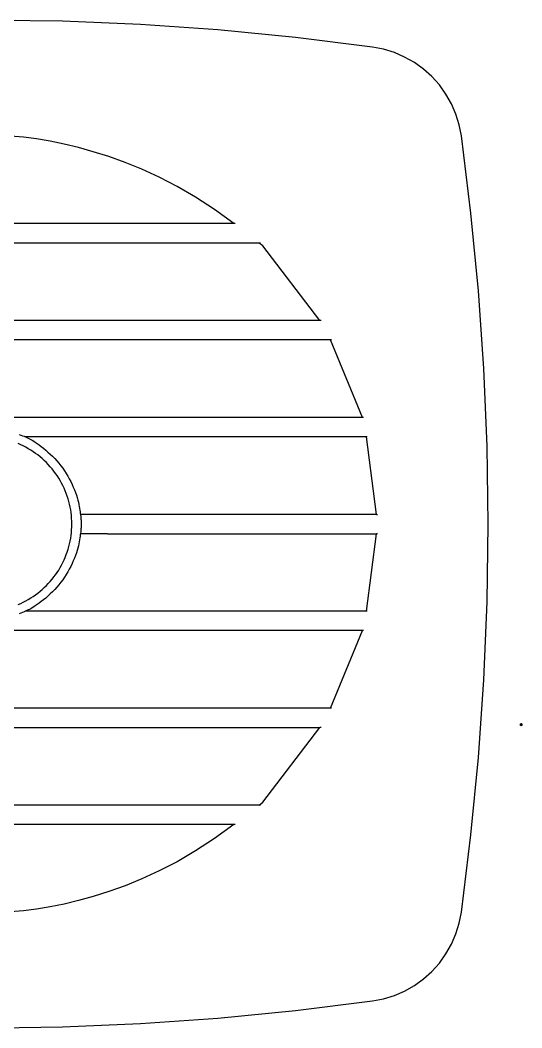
# Model space of a CAD drawing. Header units: inches. Extents: x -1841 to -80, y -100 to 1021.
# Drawn here: x -1663.33 to -1657.4, y 766.41 to 778.32 of the extents above; entities that cross this region are included whole.
import ezdxf

# ---------------------------------------------------------------- set-up
doc = ezdxf.new("R2010")
doc.units = ezdxf.units.IN
doc.header["$MEASUREMENT"] = 0
doc.linetypes.add('ACAD_ISO02W100', pattern=[15, 12, -3])
doc.layers.add('Edges', color=7, linetype='Continuous')

# ---------------------------------------------------------------- blocks, each defined once
blk = doc.blocks.new('industrial exhaust fan fr')
at = {"layer": 'Edges'}
for p, q in [((-25, 38), (25, 38)), ((-25, -12), (-25, 38)), ((-22, 16), (-23, 14)), ((-23, 14), (-23, 11)), ((-22, 9), (-23, 11)), ((-21, 17), (-22, 16)), ((-21, 9), (-22, 9)), ((-22, 9), (-22, 9)), ((-21, 9), (-22, 9)), ((-21, 17), (-6, 17)), ((-21, 9), (-21, 9)), ((-6, 9), (-21, 9)), ((-8, 9), (-21, 1)), ((-8, 9), (-21, 9)), ((-7, 8), (-20, 0)), ((-17, 30), (-15, 32)), ((-10, -3), (-7, 8)), ((-9, -4), (0, 6)), ((-6, 9), (-8, 9)), ((-6, 9), (-7, 8)), ((-6, 17), (-4, 16)), ((-6, 9), (-6, 9)), ((-6, 9), (-4, 9)), ((-6, 9), (-4, 9)), ((-6, 9), (-6, 9)), ((-4, 16), (-3, 17)), ((-4, 16), (-4, 16)), ((-4, 16), (-4, 16)), ((-4, 16), (-4, 16)), ((-4, 16), (-2, 14)), ((-4, 16), (-4, 16)), ((-4, 16), (-4, 16)), ((-4, 16), (-4, 16)), ((-4, 13), (-4, 14)), ((-4, 14), (-4, 14)), ((-4, 14), (-4, 14)), ((-4, 14), (-4, 14)), ((-4, 14), (-4, 14)), ((-4, 14), (-4, 14)), ((-4, 14), (-4, 14)), ((-4, 14), (-4, 14)), ((-4, 14), (-4, 14)), ((-4, 13), (-4, 14)), ((-4, 14), (-4, 14)), ((-4, 13), (-4, 14)), ((-4, 14), (-4, 13)), ((-4, 14), (-4, 14)), ((-4, 14), (-4, 14)), ((-4, 14), (-4, 14)), ((-4, 14), (-4, 14)), ((-4, 14), (-4, 14)), ((-4, 14), (-4, 14)), ((-4, 14), (-4, 14)), ((-4, 14), (-4, 14)), ((-4, 14), (-4, 14)), ((-4, 14), (-4, 14)), ((-4, 14), (-4, 14)), ((-4, 14), (-4, 13)), ((-4, 14), (-4, 14)), ((-4, 14), (-4, 14)), ((-4, 14), (-4, 14)), ((-4, 14), (-4, 14)), ((-4, 14), (-4, 14)), ((-4, 14), (-4, 14)), ((-4, 14), (-4, 14)), ((-4, 14), (-4, 14)), ((-4, 14), (-4, 14)), ((-4, 14), (-4, 14)), ((-4, 14), (-4, 14)), ((-4, 14), (-4, 14)), ((-4, 13), (-4, 14)), ((-4, 13), (-4, 14)), ((-4, 13), (-4, 14)), ((-4, 13), (-4, 13)), ((-4, 13), (-4, 13)), ((-4, 13), (-4, 13)), ((-4, 13), (-4, 13)), ((-4, 13), (-4, 13)), ((-4, 13), (-4, 13)), ((-4, 13), (-4, 13)), ((-4, 13), (-4, 13)), ((-4, 13), (-4, 13)), ((-4, 13), (-4, 13)), ((-4, 13), (-4, 13)), ((-4, 13), (-4, 13)), ((-4, 13), (-4, 13)), ((-4, 13), (-4, 13)), ((-4, 13), (-4, 13)), ((-4, 13), (-4, 13)), ((-4, 13), (-4, 13)), ((-4, 13), (-4, 13)), ((-4, 13), (-4, 13)), ((-4, 13), (-4, 13)), ((-4, 13), (-4, 13)), ((-4, 13), (-4, 13)), ((-4, 13), (-4, 13)), ((-4, 13), (-4, 13)), ((-4, 13), (-4, 13)), ((-4, 13), (-4, 13)), ((-4, 13), (-4, 13)), ((-4, 13), (-4, 13)), ((-4, 13), (-4, 13)), ((-4, 13), (-4, 13)), ((-4, 13), (-4, 13)), ((-4, 13), (-4, 13)), ((-4, 13), (-4, 13)), ((-4, 13), (-4, 13)), ((-4, 13), (-4, 13)), ((-4, 13), (-4, 13)), ((-4, 13), (-4, 13)), ((-4, 13), (-4, 13)), ((-4, 13), (-4, 13)), ((-4, 13), (-4, 13)), ((-4, 13), (-4, 13)), ((-4, 12), (-4, 13)), ((-4, 13), (-4, 12)), ((-4, 13), (-4, 13)), ((-4, 13), (-4, 13)), ((-4, 13), (-4, 13)), ((-4, 13), (-4, 13)), ((-4, 13), (-4, 13)), ((-4, 13), (-4, 13)), ((-4, 13), (-4, 13)), ((-4, 13), (-4, 13)), ((-4, 13), (-4, 13)), ((-4, 13), (-4, 13)), ((-4, 13), (-4, 13)), ((-4, 13), (-4, 13)), ((-4, 13), (-4, 13)), ((-4, 13), (-4, 13)), ((-4, 13), (-4, 13)), ((-4, 13), (-4, 13)), ((-4, 13), (-4, 13)), ((-4, 13), (-4, 13)), ((-4, 13), (-4, 13)), ((-4, 13), (-4, 13)), ((-4, 13), (-4, 13)), ((-4, 13), (-4, 13)), ((-4, 13), (-4, 13)), ((-4, 13), (-4, 13)), ((-4, 13), (-4, 13)), ((-4, 12), (-4, 13)), ((-4, 12), (-4, 13)), ((-4, 13), (-4, 13)), ((-4, 13), (-4, 13)), ((-4, 13), (-4, 13)), ((-4, 13), (-4, 13)), ((-4, 13), (-4, 13)), ((-4, 13), (-4, 12)), ((-4, 12), (-4, 13)), ((-4, 13), (-4, 13)), ((-4, 12), (-4, 12)), ((-4, 12), (-4, 12)), ((-4, 12), (-4, 12)), ((-4, 12), (-4, 12)), ((-4, 12), (-4, 12)), ((-4, 12), (-4, 12)), ((-4, 12), (-4, 12)), ((-4, 12), (-4, 12)), ((-4, 12), (-4, 12)), ((-4, 12), (-4, 12)), ((-4, 12), (-4, 12)), ((-4, 12), (-4, 12)), ((-4, 12), (-4, 12)), ((-4, 12), (-4, 12)), ((-4, 12), (-4, 12)), ((-4, 12), (-4, 12)), ((-4, 12), (-4, 12)), ((-4, 12), (-4, 12)), ((-4, 12), (-4, 12)), ((-4, 12), (-4, 12)), ((-4, 12), (-4, 12)), ((-4, 12), (-4, 12)), ((-4, 12), (-4, 12)), ((-4, 12), (-4, 12)), ((-4, 12), (-4, 12)), ((-4, 12), (-4, 12)), ((-4, 12), (-4, 12)), ((-4, 12), (-4, 12)), ((-4, 12), (-4, 12)), ((-4, 12), (-4, 12)), ((-4, 9), (-2, 11)), ((-4, 9), (-4, 9)), ((-4, 9), (-4, 9)), ((-2, 17), (-3, 17)), ((-3, 17), (-3, 16)), ((-3, 17), (-2, 17)), ((-3, 17), (-3, 17)), ((-3, 17), (-3, 17)), ((-3, 17), (-3, 16)), ((-2, 17), (-3, 17)), ((-3, 16), (-4, 16)), ((-3, 16), (-4, 16)), ((-3, 16), (-3, 16)), ((-3, 16), (-3, 16)), ((-3, 13), (-3, 13)), ((-3, 13), (-3, 13)), ((-3, 13), (-3, 13)), ((-3, 13), (-3, 13)), ((-3, 13), (-3, 13)), ((-3, 13), (-3, 13)), ((-3, 13), (-3, 13)), ((-3, 13), (-3, 13)), ((-3, 13), (-3, 13)), ((-3, 13), (-3, 13)), ((-3, 13), (-3, 13)), ((-3, 13), (-3, 13)), ((-3, 13), (-3, 13)), ((-3, 13), (-3, 13)), ((-3, 13), (-3, 13)), ((-3, 13), (-3, 13)), ((-3, 13), (-3, 13)), ((-3, 13), (-3, 13)), ((-3, 13), (-3, 13)), ((-3, 13), (-3, 13)), ((-3, 13), (-3, 13)), ((-3, 13), (-3, 13)), ((-3, 13), (-3, 13)), ((-3, 13), (-3, 13)), ((-3, 13), (-3, 13)), ((-3, 13), (-3, 13)), ((-3, 13), (-3, 13)), ((-3, 13), (-3, 13)), ((-3, 13), (-3, 13)), ((-3, 13), (-3, 13)), ((-3, 13), (-3, 13)), ((-3, 13), (-3, 13)), ((-3, 13), (-3, 13)), ((-3, 13), (-3, 13)), ((-3, 13), (-3, 13)), ((-3, 13), (-3, 13)), ((-3, 13), (-3, 13)), ((-3, 13), (-3, 13)), ((-3, 13), (-3, 13)), ((-3, 13), (-3, 13)), ((-3, 13), (-3, 13)), ((-3, 13), (-3, 13)), ((-3, 13), (-3, 13)), ((-3, 13), (-3, 13)), ((-3, 13), (-3, 13)), ((-3, 13), (-3, 13)), ((-3, 13), (-3, 13)), ((-3, 13), (-3, 13)), ((-3, 13), (-3, 13)), ((-3, 13), (-3, 13)), ((-3, 13), (-3, 13)), ((-3, 13), (-3, 13)), ((-3, 13), (-3, 13)), ((-3, 13), (-3, 13)), ((-3, 13), (-3, 13)), ((-3, 13), (-3, 13)), ((-3, 13), (-3, 13)), ((-3, 13), (-3, 13)), ((-3, 13), (-3, 13)), ((-3, 13), (-3, 13)), ((-3, 13), (-3, 13)), ((-3, 13), (-3, 13)), ((-3, 13), (-3, 13)), ((-3, 13), (-3, 13)), ((-3, 13), (-3, 13)), ((-3, 13), (-3, 13)), ((-3, 13), (-3, 13)), ((-3, 13), (-3, 13)), ((-3, 13), (-3, 13)), ((-3, 13), (-3, 13)), ((-3, 13), (-3, 13)), ((-3, 13), (-3, 13)), ((-3, 13), (-3, 13)), ((-3, 13), (-3, 13)), ((-3, 9), (-1, 11)), ((-3, 9), (-2, 11)), ((-2, 11), (-3, 10)), ((-3, 10), (-2, 11)), ((-3, 10), (-3, 9)), ((-3, 10), (-3, 10)), ((-3, 9), (-3, 9)), ((-3, 10), (-3, 9)), ((-3, 10), (-3, 10)), ((-4, 9), (-3, 10)), ((-3, 10), (-3, 10)), ((-3, 9), (-3, 9)), ((-3, 9), (-4, 9)), ((-3, 9), (-3, 9)), ((-2, 8), (-3, 9)), ((-3, 9), (-3, 9)), ((-3, 9), (-3, 9)), ((-3, 9), (-3, 9)), ((-3, 9), (-3, 9)), ((-3, 9), (-2, 9)), ((-3, 9), (-2, 9)), ((-3, 9), (-3, 9)), ((-2, 18), (-1, 18)), ((-2, 17), (-2, 18)), ((-1, 17), (-2, 17)), ((-2, 17), (-2, 17)), ((-1, 17), (-2, 17)), ((-2, 17), (-2, 17)), ((-2, 17), (-2, 17)), ((-2, 17), (-2, 17)), ((-1, 14), (-2, 14)), ((-2, 14), (-1, 14)), ((-2, 14), (-2, 13)), ((-2, 14), (-2, 14)), ((-2, 14), (-2, 14)), ((-2, 12), (-2, 13)), ((-2, 13), (-2, 13)), ((-2, 11), (-2, 13)), ((-1, 12), (-2, 12)), ((-2, 12), (-2, 12)), ((-1, 12), (-2, 12)), ((-2, 12), (-2, 12)), ((-2, 12), (-2, 12)), ((-2, 11), (-2, 12)), ((-2, 12), (-2, 12)), ((-2, 11), (-2, 11)), ((-1, 11), (-2, 11)), ((-2, 9), (-2, 9)), ((-2, 9), (-1, 9)), ((-2, 9), (-2, 9)), ((-2, 9), (-1, 9)), ((-2, 9), (-2, 9)), ((-2, 9), (-2, 9)), ((-2, 8), (-2, 8)), ((-1, 8), (-2, 8)), ((-1, 20), (-1, 37)), ((-1, 20), (7, 34)), ((-1, 20), (0, 22)), ((-1, 20), (-1, 20)), ((-1, 20), (-1, 18)), ((-1, 20), (-1, 18)), ((-1, 20), (-1, 20)), ((-1, 18), (-1, 16)), ((-1, 18), (-1, 18)), ((-1, 18), (-1, 18)), ((-1, 18), (-1, 17)), ((-1, 17), (-1, 16)), ((-1, 17), (-1, 17)), ((-1, 16), (-1, 16)), ((-1, 16), (0, 15)), ((-1, 14), (-1, 16)), ((-1, 16), (-1, 16)), ((-1, 16), (0, 15)), ((0, 14), (-1, 14)), ((-1, 14), (-1, 14)), ((-1, 14), (-1, 14)), ((-1, 14), (-1, 14)), ((-1, 14), (-1, 13)), ((-1, 14), (-1, 14)), ((-1, 14), (-1, 14)), ((-1, 13), (-1, 13)), ((-1, 13), (-1, 13)), ((-1, 13), (-1, 12)), ((-1, 12), (-1, 12)), ((-1, 12), (-1, 12)), ((-1, 12), (0, 12)), ((-1, 12), (-1, 12)), ((-1, 12), (-1, 12)), ((0, 12), (-1, 11)), ((-1, 9), (0, 10)), ((-1, 9), (-1, 9)), ((-1, 9), (-1, 9)), ((-1, 9), (-1, 9)), ((-1, 9), (-1, 9)), ((-1, 9), (-1, 9)), ((-1, 9), (-1, 9)), ((-1, 8), (-1, 9)), ((-1, 9), (-1, 9)), ((-1, 8), (-1, 8)), ((0, 6), (-1, 8)), ((-1, 8), (-1, 8)), ((0, 22), (0, 37)), ((0, 22), (7, 34)), ((0, 15), (0, 15)), ((0, 14), (0, 15)), ((0, 15), (0, 15)), ((0, 15), (0, 15)), ((0, 14), (0, 15)), ((0, 15), (0, 15)), ((2, 14), (0, 15)), ((0, 15), (0, 15)), ((0, 15), (0, 15)), ((1, 14), (0, 14)), ((0, 14), (0, 14)), ((0, 14), (0, 14)), ((0, 14), (0, 14)), ((0, 14), (0, 14)), ((0, 13), (0, 13)), ((0, 13), (0, 13)), ((0, 13), (0, 13)), ((0, 13), (0, 13)), ((0, 13), (0, 13)), ((0, 13), (0, 13)), ((0, 13), (0, 13)), ((0, 13), (0, 13)), ((0, 13), (0, 13)), ((0, 13), (0, 13)), ((0, 13), (0, 13)), ((0, 13), (0, 13)), ((0, 13), (0, 13)), ((0, 13), (0, 13)), ((0, 13), (0, 13)), ((0, 13), (0, 13)), ((0, 13), (0, 13)), ((0, 13), (0, 13)), ((0, 13), (0, 13)), ((0, 13), (0, 13)), ((0, 13), (0, 13)), ((0, 13), (0, 13)), ((0, 13), (0, 13)), ((0, 13), (0, 13)), ((0, 13), (0, 13)), ((0, 13), (0, 13)), ((0, 13), (0, 13)), ((0, 13), (0, 13)), ((0, 12), (0, 11)), ((0, 12), (0, 12)), ((0, 12), (1, 12)), ((0, 11), (1, 12)), ((0, 12), (0, 12)), ((0, 12), (0, 12)), ((0, 12), (0, 12)), ((0, 10), (0, 11)), ((7, -7), (0, 6)), ((0, 6), (0, 6)), ((1, 17), (1, 17)), ((1, 16), (1, 17)), ((1, 17), (1, 17)), ((1, 17), (1, 17)), ((1, 17), (1, 17)), ((1, 17), (1, 17)), ((1, 17), (1, 17)), ((1, 17), (1, 17)), ((1, 17), (1, 17)), ((1, 17), (1, 17)), ((1, 16), (1, 16)), ((1, 17), (1, 16)), ((1, 17), (1, 17)), ((1, 17), (1, 17)), ((1, 17), (1, 17)), ((1, 17), (1, 17)), ((1, 17), (1, 17)), ((1, 17), (1, 17)), ((1, 17), (1, 17)), ((1, 17), (1, 17)), ((1, 17), (1, 17)), ((1, 17), (1, 17)), ((1, 17), (1, 17)), ((1, 17), (1, 17)), ((1, 17), (1, 17)), ((1, 17), (1, 17)), ((1, 17), (1, 17)), ((1, 15), (1, 15)), ((1, 16), (1, 16)), ((1, 15), (1, 16)), ((1, 16), (1, 16)), ((1, 16), (1, 16)), ((1, 16), (1, 16)), ((1, 16), (1, 16)), ((1, 16), (1, 16)), ((1, 16), (1, 16)), ((1, 16), (1, 16)), ((1, 16), (1, 16)), ((1, 16), (2, 16)), ((1, 16), (1, 16)), ((1, 15), (1, 15)), ((1, 16), (1, 15)), ((1, 16), (1, 16)), ((1, 16), (1, 16)), ((1, 16), (1, 16)), ((1, 16), (1, 16)), ((1, 15), (1, 15)), ((1, 15), (1, 15)), ((1, 15), (1, 15)), ((1, 15), (1, 15)), ((1, 15), (1, 15)), ((1, 15), (1, 15)), ((1, 15), (1, 15)), ((1, 15), (1, 15)), ((1, 15), (1, 15)), ((1, 15), (1, 15)), ((1, 15), (1, 15)), ((1, 15), (1, 15)), ((1, 15), (1, 15)), ((1, 15), (1, 15)), ((1, 15), (1, 15)), ((1, 15), (1, 15)), ((1, 15), (1, 15)), ((1, 15), (1, 15)), ((1, 15), (1, 15)), ((1, 15), (1, 15)), ((1, 15), (1, 15)), ((1, 15), (1, 15)), ((1, 15), (1, 15)), ((1, 15), (1, 15)), ((1, 15), (1, 15)), ((1, 15), (1, 15)), ((1, 15), (1, 15)), ((1, 15), (1, 15)), ((1, 15), (1, 15)), ((1, 15), (1, 15)), ((1, 15), (1, 15)), ((1, 15), (1, 15)), ((1, 15), (1, 15)), ((1, 15), (1, 15)), ((1, 15), (1, 15)), ((1, 15), (1, 15)), ((1, 15), (1, 15)), ((1, 15), (1, 15)), ((1, 14), (2, 14)), ((4, 14), (1, 14)), ((1, 14), (1, 14)), ((1, 14), (1, 14)), ((1, 14), (1, 14)), ((1, 14), (1, 14)), ((1, 13), (1, 14)), ((1, 13), (1, 13)), ((1, 13), (1, 13)), ((1, 12), (1, 13)), ((1, 13), (2, 13)), ((1, 13), (1, 13)), ((1, 12), (2, 12)), ((1, 12), (2, 12)), ((1, 12), (1, 12)), ((3, 12), (1, 12)), ((1, 12), (1, 12)), ((1, 12), (2, 12)), ((1, 12), (1, 12)), ((1, 12), (1, 12)), ((1, 12), (1, 12)), ((1, 10), (1, 11)), ((1, 11), (1, 11)), ((1, 11), (1, 11)), ((1, 11), (1, 11)), ((1, 11), (1, 11)), ((1, 11), (1, 11)), ((1, 11), (1, 11)), ((1, 11), (1, 11)), ((1, 11), (1, 11)), ((1, 11), (2, 11)), ((1, 11), (1, 11)), ((1, 11), (1, 11)), ((1, 11), (1, 11)), ((1, 11), (1, 11)), ((1, 11), (1, 11)), ((1, 11), (1, 11)), ((1, 11), (1, 11)), ((1, 11), (1, 10)), ((1, 11), (1, 11)), ((1, 11), (1, 11)), ((1, 11), (1, 11)), ((1, 11), (1, 11)), ((1, 11), (1, 11)), ((1, 11), (1, 11)), ((1, 11), (1, 11)), ((1, 11), (1, 11)), ((1, 11), (1, 11)), ((1, 11), (1, 11)), ((1, 11), (1, 11)), ((1, 11), (1, 11)), ((1, 11), (1, 11)), ((1, 10), (1, 11)), ((1, 10), (1, 10)), ((1, 11), (1, 10)), ((1, 11), (1, 11)), ((1, 11), (1, 11)), ((1, 11), (1, 11)), ((1, 10), (1, 10)), ((1, 10), (1, 10)), ((1, 10), (1, 10)), ((1, 10), (1, 10)), ((1, 10), (1, 10)), ((1, 9), (1, 9)), ((1, 10), (1, 10)), ((1, 10), (1, 10)), ((1, 10), (1, 10)), ((1, 10), (1, 10)), ((1, 10), (1, 10)), ((2, 10), (1, 10)), ((1, 10), (1, 9)), ((1, 10), (1, 10)), ((1, 9), (1, 9)), ((1, 9), (1, 9)), ((1, 10), (1, 10)), ((1, 10), (1, 10)), ((1, 10), (1, 10)), ((1, 10), (1, 10)), ((1, 10), (1, 10)), ((1, 10), (1, 10)), ((1, 10), (1, 10)), ((1, 10), (1, 10)), ((1, 10), (1, 10)), ((1, 10), (1, 10)), ((1, 10), (1, 10)), ((1, 10), (1, 10)), ((1, 10), (1, 10)), ((1, 10), (1, 10)), ((1, 10), (1, 10)), ((1, 10), (1, 10)), ((1, 10), (1, 10)), ((1, 10), (1, 10)), ((1, 10), (1, 10)), ((1, 9), (1, 9)), ((1, 9), (1, 9)), ((1, 10), (1, 10)), ((1, 10), (1, 10)), ((1, 9), (1, 9)), ((1, 9), (1, 9)), ((1, 9), (1, 9)), ((1, 9), (1, 9)), ((1, 9), (1, 9)), ((1, 9), (1, 9)), ((1, 9), (1, 9)), ((1, 9), (1, 9)), ((1, 9), (1, 9)), ((1, 9), (1, 9)), ((1, 9), (1, 9)), ((1, 9), (1, 9)), ((1, 9), (1, 9)), ((1, 9), (1, 9)), ((1, 9), (1, 9)), ((1, 9), (1, 9)), ((1, 9), (1, 9)), ((1, 9), (1, 9)), ((1, 9), (1, 9)), ((1, 9), (1, 9)), ((1, 9), (1, 9)), ((1, 9), (1, 9)), ((1, 9), (1, 9)), ((1, 9), (1, 9)), ((1, 9), (1, 9)), ((2, 17), (2, 17)), ((2, 17), (2, 17)), ((2, 17), (2, 17)), ((2, 17), (2, 17)), ((2, 17), (2, 17)), ((2, 17), (2, 17)), ((2, 17), (2, 17)), ((1, 17), (2, 17)), ((1, 17), (1, 17)), ((1, 17), (2, 17)), ((2, 17), (2, 17)), ((2, 17), (1, 17)), ((2, 17), (2, 17)), ((2, 17), (2, 17)), ((2, 17), (2, 17)), ((2, 17), (2, 17)), ((2, 17), (2, 17)), ((2, 17), (2, 17)), ((2, 17), (2, 17)), ((2, 17), (2, 17)), ((2, 16), (2, 17)), ((1, 17), (1, 17)), ((2, 17), (1, 17)), ((2, 17), (2, 17)), ((2, 17), (2, 17)), ((2, 17), (2, 17)), ((2, 17), (2, 17)), ((2, 17), (2, 17)), ((2, 17), (2, 17)), ((2, 17), (2, 17)), ((2, 17), (2, 17)), ((2, 17), (2, 17)), ((2, 17), (2, 17)), ((2, 17), (2, 17)), ((2, 17), (2, 17)), ((1, 17), (2, 17)), ((2, 17), (2, 17)), ((2, 17), (2, 17)), ((2, 17), (2, 17)), ((1, 15), (1, 15)), ((2, 16), (2, 16)), ((2, 16), (2, 16)), ((2, 16), (2, 16)), ((2, 16), (2, 16)), ((2, 16), (2, 16)), ((2, 16), (2, 16)), ((2, 16), (2, 16)), ((2, 16), (2, 16)), ((2, 16), (2, 16)), ((2, 16), (2, 16)), ((2, 16), (2, 16)), ((2, 16), (2, 16)), ((2, 16), (2, 16)), ((2, 16), (2, 16)), ((2, 16), (2, 16)), ((2, 16), (2, 16)), ((2, 16), (2, 16)), ((2, 16), (2, 16)), ((2, 16), (2, 16)), ((2, 16), (2, 16)), ((2, 16), (2, 16)), ((2, 16), (2, 16)), ((2, 16), (2, 16)), ((2, 16), (2, 16)), ((2, 16), (2, 16)), ((2, 16), (2, 16)), ((2, 16), (2, 16)), ((2, 16), (2, 16)), ((2, 16), (2, 16)), ((2, 16), (2, 16)), ((2, 16), (2, 16)), ((2, 16), (2, 16)), ((2, 16), (2, 16)), ((2, 16), (2, 16)), ((2, 16), (2, 16)), ((2, 16), (2, 16)), ((2, 16), (2, 16)), ((2, 16), (2, 16)), ((2, 16), (2, 16)), ((2, 16), (2, 16)), ((2, 16), (2, 16)), ((2, 16), (2, 16)), ((2, 16), (2, 16)), ((2, 16), (2, 16)), ((2, 16), (2, 16)), ((2, 16), (2, 16)), ((2, 16), (2, 16)), ((2, 16), (2, 16)), ((2, 16), (2, 16)), ((2, 16), (2, 16)), ((2, 16), (2, 16)), ((2, 16), (2, 16)), ((2, 16), (2, 16)), ((2, 16), (2, 16)), ((2, 16), (2, 16)), ((2, 16), (2, 16)), ((2, 16), (2, 16)), ((2, 16), (2, 16)), ((2, 16), (2, 16)), ((2, 16), (2, 16)), ((2, 16), (2, 16)), ((2, 16), (2, 16)), ((2, 16), (2, 16)), ((2, 16), (2, 16)), ((2, 16), (2, 16)), ((2, 16), (2, 16)), ((2, 16), (2, 16)), ((2, 16), (2, 16)), ((2, 16), (1, 16)), ((2, 16), (2, 16)), ((2, 16), (2, 16)), ((2, 15), (2, 16)), ((2, 15), (2, 15)), ((1, 15), (2, 15)), ((1, 16), (2, 16)), ((2, 16), (2, 16)), ((2, 16), (2, 16)), ((2, 16), (2, 16)), ((2, 16), (2, 16)), ((1, 15), (1, 15)), ((1, 15), (1, 15)), ((2, 15), (2, 15)), ((2, 15), (2, 15)), ((2, 15), (2, 15)), ((2, 15), (2, 15)), ((2, 15), (2, 15)), ((1, 15), (2, 15)), ((2, 15), (1, 15)), ((2, 15), (2, 15)), ((2, 15), (2, 15)), ((2, 15), (2, 15)), ((2, 15), (2, 15)), ((2, 15), (2, 15)), ((4, 15), (2, 14)), ((2, 14), (2, 14)), ((4, 14), (2, 13)), ((2, 13), (4, 12)), ((2, 12), (2, 12)), ((2, 12), (2, 12)), ((2, 12), (2, 12)), ((3, 12), (2, 12)), ((2, 12), (2, 12)), ((2, 11), (2, 11)), ((2, 11), (2, 11)), ((2, 11), (2, 11)), ((2, 10), (2, 11)), ((2, 11), (1, 11)), ((2, 10), (2, 11)), ((2, 10), (2, 10)), ((2, 10), (2, 10)), ((2, 10), (2, 10)), ((2, 10), (2, 10)), ((2, 10), (2, 10)), ((2, 10), (2, 10)), ((2, 10), (2, 10)), ((2, 10), (2, 10)), ((2, 10), (2, 10)), ((2, 10), (2, 10)), ((2, 10), (2, 10)), ((1, 10), (2, 10)), ((2, 10), (2, 10)), ((2, 10), (2, 10)), ((2, 10), (2, 10)), ((2, 9), (2, 10)), ((2, 10), (2, 10)), ((2, 10), (2, 10)), ((2, 10), (2, 10)), ((2, 10), (2, 10)), ((2, 10), (2, 10)), ((2, 10), (2, 10)), ((2, 10), (2, 10)), ((1, 10), (2, 10)), ((2, 10), (2, 10)), ((2, 10), (2, 10)), ((2, 9), (2, 10)), ((2, 10), (2, 10)), ((2, 10), (2, 10)), ((2, 10), (2, 10)), ((2, 10), (2, 10)), ((2, 10), (2, 10)), ((2, 10), (2, 10)), ((2, 10), (2, 10)), ((2, 10), (2, 10)), ((2, 10), (2, 10)), ((2, 10), (2, 10)), ((2, 10), (2, 10)), ((2, 10), (2, 10)), ((2, 10), (2, 10)), ((2, 10), (2, 10)), ((2, 10), (2, 10)), ((2, 10), (2, 10)), ((2, 10), (2, 10)), ((2, 10), (2, 10)), ((2, 10), (2, 10)), ((2, 10), (2, 10)), ((2, 10), (2, 10)), ((2, 10), (2, 10)), ((2, 10), (2, 10)), ((2, 10), (2, 10)), ((2, 10), (2, 10)), ((2, 10), (2, 10)), ((2, 10), (2, 10)), ((2, 10), (2, 10)), ((2, 10), (2, 10)), ((2, 10), (2, 10)), ((2, 10), (2, 10)), ((2, 10), (2, 10)), ((2, 10), (2, 10)), ((2, 10), (2, 10)), ((2, 10), (2, 10)), ((2, 10), (2, 10)), ((2, 10), (2, 10)), ((2, 10), (2, 10)), ((2, 10), (2, 10)), ((2, 10), (2, 10)), ((2, 10), (2, 10)), ((2, 10), (2, 10)), ((2, 10), (2, 10)), ((2, 10), (2, 10)), ((2, 10), (2, 10)), ((1, 10), (2, 10)), ((2, 10), (2, 10)), ((2, 10), (2, 10)), ((2, 10), (2, 10)), ((2, 10), (2, 10)), ((2, 9), (2, 9)), ((1, 9), (2, 9)), ((2, 9), (2, 9)), ((2, 9), (2, 9)), ((2, 9), (2, 9)), ((2, 9), (2, 9)), ((2, 9), (2, 9)), ((2, 9), (2, 9)), ((2, 9), (2, 9)), ((2, 9), (2, 9)), ((2, 9), (2, 9)), ((2, 9), (2, 9)), ((2, 9), (2, 9)), ((2, 9), (2, 9)), ((1, 9), (2, 9)), ((2, 9), (2, 9)), ((2, 9), (2, 9)), ((2, 9), (2, 9)), ((1, 9), (2, 9)), ((2, 9), (1, 9)), ((2, 9), (2, 9)), ((2, 9), (2, 9)), ((2, 9), (2, 9)), ((2, 9), (2, 9)), ((2, 9), (2, 9)), ((2, 9), (2, 9)), ((2, 9), (2, 9)), ((2, 16), (2, 16)), ((3, 16), (2, 16)), ((3, 16), (3, 16)), ((3, 16), (3, 16)), ((2, 16), (3, 16)), ((5, 12), (3, 12)), ((3, 12), (3, 12)), ((4, 12), (3, 12)), ((3, 10), (2, 10)), ((3, 10), (3, 10)), ((3, 10), (3, 10)), ((3, 10), (3, 10)), ((3, 10), (3, 10)), ((2, 10), (3, 10)), ((2, 10), (2, 10)), ((2, 10), (2, 10)), ((2, 10), (2, 10)), ((2, 10), (2, 10)), ((2, 10), (2, 10)), ((4, 15), (4, 15)), ((5, 15), (4, 15)), ((4, 15), (4, 15)), ((4, 15), (4, 15)), ((4, 15), (4, 15)), ((4, 15), (4, 15)), ((4, 14), (4, 15)), ((4, 14), (4, 15)), ((4, 13), (4, 14)), ((4, 14), (4, 14)), ((4, 14), (4, 14)), ((4, 13), (4, 14)), ((4, 14), (4, 14)), ((4, 14), (4, 14)), ((4, 14), (4, 14)), ((4, 14), (4, 14)), ((4, 14), (4, 14)), ((4, 14), (4, 14)), ((4, 12), (4, 13)), ((4, 13), (4, 13)), ((4, 13), (4, 13)), ((4, 13), (4, 13)), ((4, 13), (4, 13)), ((4, 12), (4, 13)), ((4, 12), (4, 12)), ((4, 12), (4, 12)), ((4, 12), (4, 12)), ((5, 12), (4, 12)), ((4, 12), (4, 12)), ((4, 12), (4, 12)), ((6, 16), (5, 15)), ((5, 15), (5, 15)), ((5, 15), (5, 14)), ((5, 14), (5, 13)), ((5, 13), (5, 12)), ((5, 13), (5, 13)), ((5, 12), (5, 12)), ((7, 10), (5, 12)), ((7, 10), (5, 12)), ((5, 12), (5, 12)), ((5, 12), (5, 12)), ((14, 30), (6, 16)), ((7, 34), (7, 34)), ((7, 34), (8, 34)), ((7, 34), (8, 34)), ((7, 10), (7, 10)), ((7, 10), (14, -3)), ((7, 10), (21, 2)), ((7, 10), (7, 10)), ((7, 10), (8, 8)), ((8, 34), (8, 34)), ((8, 34), (10, 34)), ((8, 8), (21, 1)), ((8, 8), (14, -3)), ((13, 33), (10, 34)), ((14, 31), (13, 33)), ((14, 30), (14, 31)), ((25, 38), (25, -12)), ((25, -12), (-25, -12)), ((-15, -6), (-12, -8)), ((-13, -8), (-13, -9)), ((-13, -8), (-12, -8)), ((-13, -9), (-10, -9)), ((-12, -8), (-10, -9)), ((-10, -9), (-12, -8)), ((-8, -8), (-10, -8)), ((-10, -9), (-10, -9)), ((-10, -9), (-8, -9)), ((-8, -8), (-8, -9)), ((7, -7), (9, -8)), ((9, -8), (11, -8)), ((11, -8), (13, -6)), ((15, -5), (13, -6)), ((14, -3), (14, -3)), ((14, -3), (15, -5)), ((14, -3), (15, -4)), ((15, -5), (15, -4))]:
    blk.add_line(p, q, dxfattribs=at)
for points in [[(-10, -9), (-10, -9), (-10, -9), (-9, -9), (-9, -10), (-8, -10), (-7, -10), (-7, -10), (-6, -10), (-6, -10), (-6, -10), (-5, -11), (-5, -11), (-4, -11), (-4, -11), (-4, -11), (-3, -11), (-3, -11), (-2, -11), (-2, -11), (-2, -11), (-1, -11), (-1, -11), (0, -11), (0, -11), (0, -11), (1, -11), (1, -11), (2, -11), (2, -11), (2, -11), (3, -11), (3, -11), (4, -11), (4, -11), (4, -11), (5, -11), (5, -11), (5, -11), (6, -10), (6, -10), (7, -10), (7, -10), (7, -10), (8, -10), (8, -10), (9, -10), (9, -9), (9, -9), (10, -9), (10, -9), (10, -9), (11, -9), (11, -8), (11, -8), (12, -8), (12, -8), (12, -8), (13, -7), (13, -7), (13, -7), (14, -7), (14, -7), (14, -6), (15, -6), (15, -6), (15, -6), (16, -5), (16, -5), (16, -5), (16, -5), (17, -4), (17, -4), (17, -4), (18, -4), (18, -3), (18, -3), (18, -3), (19, -2), (19, -2), (19, -2), (19, -1), (20, -1), (20, -1), (20, 0), (20, 0), (20, 0), (21, 1), (21, 1), (21, 1), (21, 2), (21, 2), (22, 2), (22, 3), (22, 3), (22, 3), (22, 4), (22, 4), (23, 4), (23, 5), (23, 5), (23, 6), (23, 6), (23, 6), (23, 7), (23, 7), (24, 8), (24, 8), (24, 8), (24, 9), (24, 9), (24, 9), (24, 10), (24, 10), (24, 11), (24, 11), (24, 11), (24, 12), (24, 12), (24, 13), (24, 13), (24, 13), (24, 14), (24, 14), (24, 15), (24, 15), (24, 15), (24, 16), (24, 16), (24, 17), (24, 17), (24, 17), (24, 18), (24, 18), (24, 18), (23, 19), (23, 19), (23, 20), (23, 20), (23, 20), (23, 21), (23, 21), (23, 21), (22, 22), (22, 22), (22, 23), (22, 23), (22, 23), (22, 24), (21, 24), (21, 24), (21, 25), (21, 25), (21, 25), (20, 26), (20, 26), (20, 26), (20, 27), (20, 27), (19, 27), (19, 28), (19, 28), (19, 28), (18, 29), (18, 29), (18, 29), (18, 30), (17, 30), (17, 30), (17, 30), (16, 31), (16, 31), (16, 31), (16, 31), (15, 32), (15, 32), (15, 32), (14, 32), (14, 33), (14, 33), (13, 33), (13, 33), (13, 33), (12, 34), (12, 34), (12, 34), (11, 34), (11, 34), (11, 35), (10, 35), (10, 35), (10, 35), (9, 35), (9, 35), (9, 36), (8, 36), (8, 36), (7, 36), (7, 36), (7, 36), (6, 36), (6, 36), (5, 37), (5, 37), (5, 37), (4, 37), (4, 37), (4, 37), (3, 37), (3, 37), (2, 37), (2, 37), (2, 37), (1, 37), (1, 37), (0, 37), (0, 37), (0, 37), (-1, 37), (-1, 37), (-2, 37), (-2, 37), (-2, 37), (-3, 37), (-3, 37), (-4, 37), (-4, 37), (-4, 37), (-5, 37), (-5, 37), (-5, 37), (-6, 36), (-6, 36), (-7, 36), (-7, 36), (-7, 36), (-8, 36), (-8, 36), (-9, 36), (-9, 35), (-9, 35), (-10, 35), (-10, 35), (-10, 35), (-11, 35), (-11, 34), (-11, 34), (-12, 34), (-12, 34), (-12, 34), (-13, 33), (-13, 33), (-13, 33), (-14, 33), (-14, 33), (-14, 32), (-15, 32), (-15, 32), (-15, 32), (-16, 31), (-16, 31), (-16, 31), (-17, 31), (-17, 30), (-17, 30), (-17, 30), (-18, 30), (-18, 29), (-18, 29), (-18, 29), (-19, 28), (-19, 28), (-19, 28), (-19, 27), (-20, 27), (-20, 27), (-20, 26), (-20, 26), (-20, 26), (-21, 25), (-21, 25), (-21, 25), (-21, 24), (-21, 24), (-22, 24), (-22, 23), (-22, 23), (-22, 23), (-22, 22), (-22, 22), (-23, 21), (-23, 21), (-23, 21), (-23, 20), (-23, 20), (-23, 20), (-23, 19), (-23, 19), (-24, 18), (-24, 18), (-24, 18), (-24, 17), (-24, 17), (-24, 17), (-24, 16), (-24, 16), (-24, 15), (-24, 15), (-24, 15), (-24, 14), (-24, 14), (-24, 13), (-24, 13), (-24, 13), (-24, 12), (-24, 12), (-24, 11), (-24, 11), (-24, 11), (-24, 10), (-24, 10), (-24, 9), (-24, 9), (-24, 9), (-24, 8), (-24, 8), (-24, 8), (-23, 7), (-23, 7), (-23, 6), (-23, 6), (-23, 6), (-23, 5), (-23, 5), (-23, 4), (-22, 4), (-22, 4), (-22, 3), (-22, 3), (-22, 3), (-22, 2), (-21, 2), (-21, 2), (-21, 1), (-21, 1), (-20, 0), (-20, 0), (-20, -1), (-19, -1), (-19, -2), (-18, -3), (-18, -3), (-17, -4)], [(-22, 4), (-23, 5), (-23, 6), (-23, 7), (-23, 7), (-23, 8), (-24, 9), (-24, 9), (-24, 10), (-24, 10), (-24, 11), (-24, 11), (-24, 11), (-24, 12), (-24, 12), (-24, 13), (-24, 13), (-24, 13), (-24, 14), (-24, 14), (-24, 15), (-24, 15), (-24, 15), (-24, 16), (-24, 16), (-24, 17), (-24, 17), (-24, 17), (-23, 18), (-23, 18), (-23, 18), (-23, 19), (-23, 19), (-23, 20), (-23, 20), (-23, 20), (-23, 21), (-23, 21), (-22, 21), (-22, 22), (-22, 22), (-22, 23), (-22, 23), (-22, 23), (-21, 24), (-21, 24), (-21, 24), (-21, 25), (-21, 25), (-20, 26), (-20, 26), (-20, 27), (-19, 27), (-19, 28), (-18, 28), (-18, 29), (-17, 30)], [(-12, -7), (-13, -7), (-14, -7), (-14, -6), (-15, -6), (-16, -5), (-16, -5), (-16, -4), (-17, -4), (-17, -4), (-17, -3), (-18, -3), (-18, -3), (-18, -3), (-18, -2), (-19, -2), (-19, -2), (-19, -1), (-19, -1), (-19, -1), (-20, -1), (-20, -1), (-20, 0), (-20, 0), (-20, 0), (-20, 0), (-20, 0), (-20, 0), (-20, 1), (-21, 1), (-21, 1), (-21, 1), (-21, 1), (-21, 1), (-21, 1), (-21, 1), (-21, 1), (-21, 2), (-21, 2), (-22, 3), (-22, 4)], [(-15, 32), (-14, 33), (-13, 33), (-12, 34), (-11, 34), (-11, 34), (-10, 35), (-10, 35), (-9, 35), (-9, 35), (-9, 35), (-8, 36), (-8, 36), (-7, 36), (-7, 36), (-7, 36), (-6, 36), (-6, 36), (-5, 36), (-5, 36), (-5, 36), (-4, 37), (-4, 37), (-4, 37), (-3, 37), (-3, 37), (-3, 37), (-2, 37), (-2, 37), (-2, 37), (-2, 37), (-1, 37), (-1, 37), (-1, 37), (-1, 37), (-1, 37), (-1, 37), (0, 37), (0, 37), (0, 37), (0, 37), (0, 37), (0, 37), (0, 37), (0, 37), (0, 37), (0, 37), (0, 37), (1, 37), (1, 37), (1, 37), (1, 37), (2, 37), (2, 37), (2, 37), (3, 37), (3, 37), (4, 37), (4, 37), (4, 37), (5, 36), (5, 36), (5, 36), (6, 36), (6, 36), (7, 36), (7, 36), (7, 36), (8, 36), (8, 36), (8, 35), (9, 35), (9, 35), (10, 35), (10, 35), (10, 35), (11, 34), (11, 34), (11, 34), (12, 34), (12, 34), (12, 34), (13, 33), (13, 33), (13, 33), (14, 33), (14, 32), (14, 32), (15, 32), (15, 32), (15, 31), (15, 31), (16, 31), (16, 31), (16, 30), (17, 30), (17, 30), (17, 30), (17, 29), (18, 29), (18, 29), (18, 28), (18, 28), (19, 28), (19, 28), (19, 27), (19, 27), (20, 27), (20, 26), (20, 26), (20, 26), (21, 25), (21, 25), (21, 25), (21, 24), (21, 24), (21, 24), (22, 23), (22, 23), (22, 23), (22, 22), (22, 22), (22, 21), (23, 21), (23, 21), (23, 20), (23, 20), (23, 20), (23, 19), (23, 19), (23, 18), (23, 18), (23, 18), (24, 17), (24, 17), (24, 17), (24, 16), (24, 16), (24, 15), (24, 15), (24, 15), (24, 14), (24, 14), (24, 13), (24, 13), (24, 13), (24, 12), (24, 12), (24, 11), (24, 11), (24, 11), (24, 10), (24, 10), (24, 9), (24, 9), (24, 9), (23, 8), (23, 8), (23, 8), (23, 7), (23, 7), (23, 6), (23, 6), (23, 6), (23, 5), (23, 5), (22, 5), (22, 4), (22, 4), (22, 4), (22, 3), (22, 3), (22, 3), (22, 3), (21, 2), (21, 2), (21, 2), (21, 2), (21, 2), (21, 2), (21, 1), (21, 1), (21, 1), (21, 1), (21, 1), (21, 1), (21, 1), (21, 1), (21, 1), (21, 1), (21, 1), (21, 1), (20, 0), (20, 0), (20, 0), (20, 0), (20, 0), (20, -1), (19, -1), (19, -1), (19, -2), (19, -2), (18, -2), (18, -2), (18, -3), (18, -3), (17, -3), (17, -4), (17, -4), (17, -4), (16, -4), (16, -5), (16, -5), (15, -5), (15, -5), (15, -6), (15, -6), (14, -6), (14, -6), (14, -7), (13, -7), (13, -7), (13, -7), (12, -8), (12, -8), (12, -8), (11, -8), (11, -8), (11, -8), (10, -9), (10, -9), (10, -9), (9, -9), (9, -9), (8, -9), (8, -10), (8, -10), (7, -10), (7, -10), (7, -10), (6, -10), (6, -10), (5, -10), (5, -10), (5, -10), (4, -11), (4, -11), (4, -11), (3, -11), (3, -11), (2, -11), (2, -11), (2, -11), (1, -11), (1, -11), (0, -11), (0, -11), (0, -11), (-1, -11), (-1, -11), (-2, -11), (-2, -11), (-2, -11), (-3, -11), (-3, -11), (-4, -11), (-4, -11), (-4, -11), (-5, -10), (-5, -10), (-6, -10), (-6, -10), (-6, -10), (-7, -10), (-7, -10), (-8, -10), (-8, -9), (-9, -9), (-9, -9), (-10, -9), (-10, -9)], [(-17, -4), (-15, -6)]]:
    blk.add_lwpolyline(points, dxfattribs=at)
for radius in [2.02, 2.46, 2.65, 1.53, 0.688]:
    blk.add_circle((-11, -6), radius, dxfattribs=at)
blk = doc.blocks.new('wall exhaust fan fr')
at = {"layer": 'Edges'}
for p, q in [((10.04, 64.86), (0, 65)), ((20.08, 64.44), (10.04, 64.86)), ((30.1, 63.75), (20.08, 64.44)), ((40.1, 62.77), (30.1, 63.75)), ((50.07, 61.53), (40.1, 62.77)), ((51.49, 61.25), (50.07, 61.53)), ((52.88, 60.82), (51.49, 61.25)), ((54.2, 60.25), (52.88, 60.82)), ((55.46, 59.53), (54.2, 60.25)), ((56.64, 58.69), (55.46, 59.53)), ((57.72, 57.72), (56.64, 58.69)), ((58.69, 56.64), (57.72, 57.72)), ((59.53, 55.46), (58.69, 56.64)), ((60.25, 54.2), (59.53, 55.46)), ((60.82, 52.88), (60.25, 54.2)), ((61.25, 51.49), (60.82, 52.88)), ((61.53, 50.07), (61.25, 51.49)), ((62.77, 40.1), (61.53, 50.07)), ((63.75, 30.1), (62.77, 40.1)), ((32.14, 38.75), (-32.14, 38.75)), ((32.34, 38.75), (32.14, 38.75)), ((35.4, 36.25), (-35.4, 36.25)), ((35.88, 35.88), (35.4, 36.25)), ((35.6, 36.25), (35.4, 36.25)), ((43.27, 26.25), (35.88, 35.88)), ((64.44, 20.08), (63.75, 30.1)), ((43.27, 26.25), (-43.27, 26.25)), ((43.42, 26.25), (43.27, 26.25)), ((44.61, 23.75), (-44.61, 23.75)), ((48.76, 13.75), (44.61, 23.75)), ((44.75, 23.75), (44.61, 23.75)), ((64.86, 10.04), (64.44, 20.08)), ((48.76, 13.75), (-48.76, 13.75)), ((48.89, 13.75), (48.76, 13.75)), ((49.26, 11.25), (5.22, 11.25)), ((50.58, 1.25), (49.26, 11.25)), ((49.38, 11.25), (49.26, 11.25)), ((65, 0), (64.86, 10.04)), ((15.84, 1.25), (12.34, 1.25)), ((50.58, 1.25), (15.84, 1.25)), ((50.58, 1.25), (50.7, 1.25)), ((15.84, -1.25), (12.34, -1.25)), ((15.84, -1.25), (50.58, -1.25)), ((49.26, -11.25), (50.58, -1.25)), ((50.7, -1.25), (50.58, -1.25)), ((64.86, -10.04), (65, 0)), ((64.44, -20.08), (64.86, -10.04)), ((49.26, -11.25), (5.22, -11.25)), ((49.38, -11.25), (49.26, -11.25)), ((48.76, -13.75), (-48.76, -13.75)), ((44.61, -23.75), (48.76, -13.75)), ((48.89, -13.75), (48.76, -13.75)), ((63.75, -30.1), (64.44, -20.08)), ((44.61, -23.75), (-44.61, -23.75)), ((44.75, -23.75), (44.61, -23.75)), ((-43.27, -26.25), (43.27, -26.25)), ((35.88, -35.88), (43.27, -26.25)), ((43.42, -26.25), (43.27, -26.25)), ((62.77, -40.1), (63.75, -30.1)), ((35.4, -36.25), (-35.4, -36.25)), ((35.4, -36.25), (35.88, -35.88)), ((35.6, -36.25), (35.4, -36.25)), ((32.14, -38.75), (-32.14, -38.75)), ((32.34, -38.75), (32.14, -38.75)), ((61.53, -50.07), (62.77, -40.1)), ((61.25, -51.49), (61.53, -50.07)), ((60.82, -52.88), (61.25, -51.49)), ((60.25, -54.2), (60.82, -52.88)), ((59.53, -55.46), (60.25, -54.2)), ((58.69, -56.64), (59.53, -55.46)), ((57.72, -57.72), (58.69, -56.64)), ((56.64, -58.69), (57.72, -57.72)), ((54.2, -60.25), (55.46, -59.53)), ((55.46, -59.53), (56.64, -58.69)), ((51.49, -61.25), (52.88, -60.82)), ((52.88, -60.82), (54.2, -60.25)), ((40.1, -62.77), (50.07, -61.53)), ((50.07, -61.53), (51.49, -61.25)), ((30.1, -63.75), (40.1, -62.77)), ((0, -65), (10.04, -64.86)), ((10.04, -64.86), (20.08, -64.44)), ((20.08, -64.44), (30.1, -63.75))]:
    blk.add_line(p, q, dxfattribs=at)
for points in [[(32.14, 38.75), (29.63, 40.58), (27.19, 42.17), (24.81, 43.56), (22.5, 44.76), (20.26, 45.78), (18.1, 46.66), (16.01, 47.4), (14, 48.03), (12.07, 48.57), (10.22, 49.02), (8.42, 49.39), (6.68, 49.68), (4.97, 49.9), (3.3, 50.05)], [(4.43, 11.57), (4.66, 11.48), (4.87, 11.4), (5.06, 11.32), (5.25, 11.24), (5.42, 11.17), (5.58, 11.09), (5.75, 11.01), (5.92, 10.92), (6.1, 10.82), (6.3, 10.7), (6.51, 10.57), (6.75, 10.4), (7.01, 10.22), (7.28, 10.01), (7.56, 9.79), (7.86, 9.55), (8.15, 9.29), (8.45, 9.02), (8.74, 8.74), (9.02, 8.45), (9.29, 8.15), (9.55, 7.84), (9.8, 7.52), (10.05, 7.2), (10.28, 6.87), (10.49, 6.53), (10.7, 6.18), (10.9, 5.83), (11.08, 5.47), (11.25, 5.11), (11.41, 4.76), (11.56, 4.4), (11.69, 4.06), (11.81, 3.73), (11.91, 3.41), (12, 3.1), (12.07, 2.81), (12.13, 2.54), (12.18, 2.28), (12.22, 2.03), (12.26, 1.8), (12.29, 1.58), (12.32, 1.37), (12.35, 1.18), (12.37, 0.99), (12.39, 0.81), (12.41, 0.64), (12.42, 0.48), (12.44, 0.31), (12.44, 0.16), (12.45, 0), (12.44, -0.16), (12.44, -0.31), (12.42, -0.48), (12.41, -0.64), (12.39, -0.81), (12.37, -0.99), (12.35, -1.18), (12.32, -1.37), (12.29, -1.58), (12.26, -1.8), (12.22, -2.03), (12.18, -2.28), (12.13, -2.54), (12.07, -2.81), (12, -3.1), (11.91, -3.41), (11.81, -3.73), (11.69, -4.06), (11.56, -4.4), (11.41, -4.76), (11.25, -5.11), (11.08, -5.47), (10.9, -5.83), (10.7, -6.18), (10.49, -6.53), (10.28, -6.87), (10.05, -7.2), (9.8, -7.52), (9.55, -7.84), (9.29, -8.15), (9.02, -8.45), (8.74, -8.74), (8.45, -9.02), (8.15, -9.29), (7.86, -9.55), (7.56, -9.79), (7.28, -10.01), (7.01, -10.22), (6.75, -10.4), (6.51, -10.57), (6.3, -10.7), (6.1, -10.82), (5.92, -10.92), (5.75, -11.01), (5.58, -11.09), (5.42, -11.17), (5.25, -11.24), (5.06, -11.32), (4.87, -11.4), (4.66, -11.48), (4.43, -11.57)], [(4.3, -10.37), (4.63, -10.23), (4.96, -10.07), (5.29, -9.9), (5.61, -9.72), (5.93, -9.53), (6.24, -9.33), (6.54, -9.12), (6.83, -8.91), (7.12, -8.68), (7.4, -8.44), (7.67, -8.19), (7.94, -7.94), (8.19, -7.67), (8.44, -7.4), (8.68, -7.12), (8.91, -6.83), (9.12, -6.54), (9.33, -6.24), (9.53, -5.93), (9.72, -5.61), (9.9, -5.29), (10.07, -4.97), (10.23, -4.63), (10.37, -4.3), (10.51, -3.95), (10.63, -3.61), (10.74, -3.26), (10.84, -2.91), (10.93, -2.55), (11.01, -2.19), (11.08, -1.83), (11.13, -1.47), (11.17, -1.1), (11.2, -0.73), (11.22, -0.37), (11.23, 0), (11.22, 0.37), (11.2, 0.73), (11.17, 1.1), (11.13, 1.47), (11.08, 1.83), (11.01, 2.19), (10.93, 2.55), (10.84, 2.91), (10.74, 3.26), (10.63, 3.61), (10.51, 3.95), (10.37, 4.3), (10.23, 4.63), (10.07, 4.96), (9.9, 5.29), (9.72, 5.61), (9.53, 5.93), (9.33, 6.24), (9.12, 6.54), (8.91, 6.83), (8.68, 7.12), (8.44, 7.4), (8.19, 7.67), (7.94, 7.94), (7.67, 8.19), (7.4, 8.44), (7.12, 8.68), (6.83, 8.91), (6.54, 9.12), (6.24, 9.33), (5.93, 9.53), (5.61, 9.72), (5.29, 9.9), (4.96, 10.07), (4.63, 10.23), (4.3, 10.37)], [(32.14, -38.75), (29.63, -40.58), (27.19, -42.17), (24.81, -43.56), (22.5, -44.76), (20.26, -45.78), (18.1, -46.66), (16.01, -47.4), (14, -48.03), (12.07, -48.57), (10.22, -49.02), (8.42, -49.39), (6.68, -49.68), (4.97, -49.9), (3.3, -50.05)]]:
    blk.add_lwpolyline(points, dxfattribs=at)

msp = doc.modelspace()

# ---------------------------------------------------------------- block references
at = {"color": 7, "linetype": 'ACAD_ISO02W100', "lineweight": 25, "xscale": 0.09160316400170272, "yscale": 0.09160316400170272, "zscale": 0.09160316400170272}
msp.add_blockref('wall exhaust fan fr', (-1663.752, 772.364), dxfattribs=at)
at = {"color": 7, "lineweight": 25, "xscale": 0.0003567911795004302, "yscale": 0.0003567911795004302, "zscale": 0.0003567911795004302}
msp.add_blockref('industrial exhaust fan fr', (-1657.409, 769.989), dxfattribs=at)

doc.saveas('drawing.dxf')
